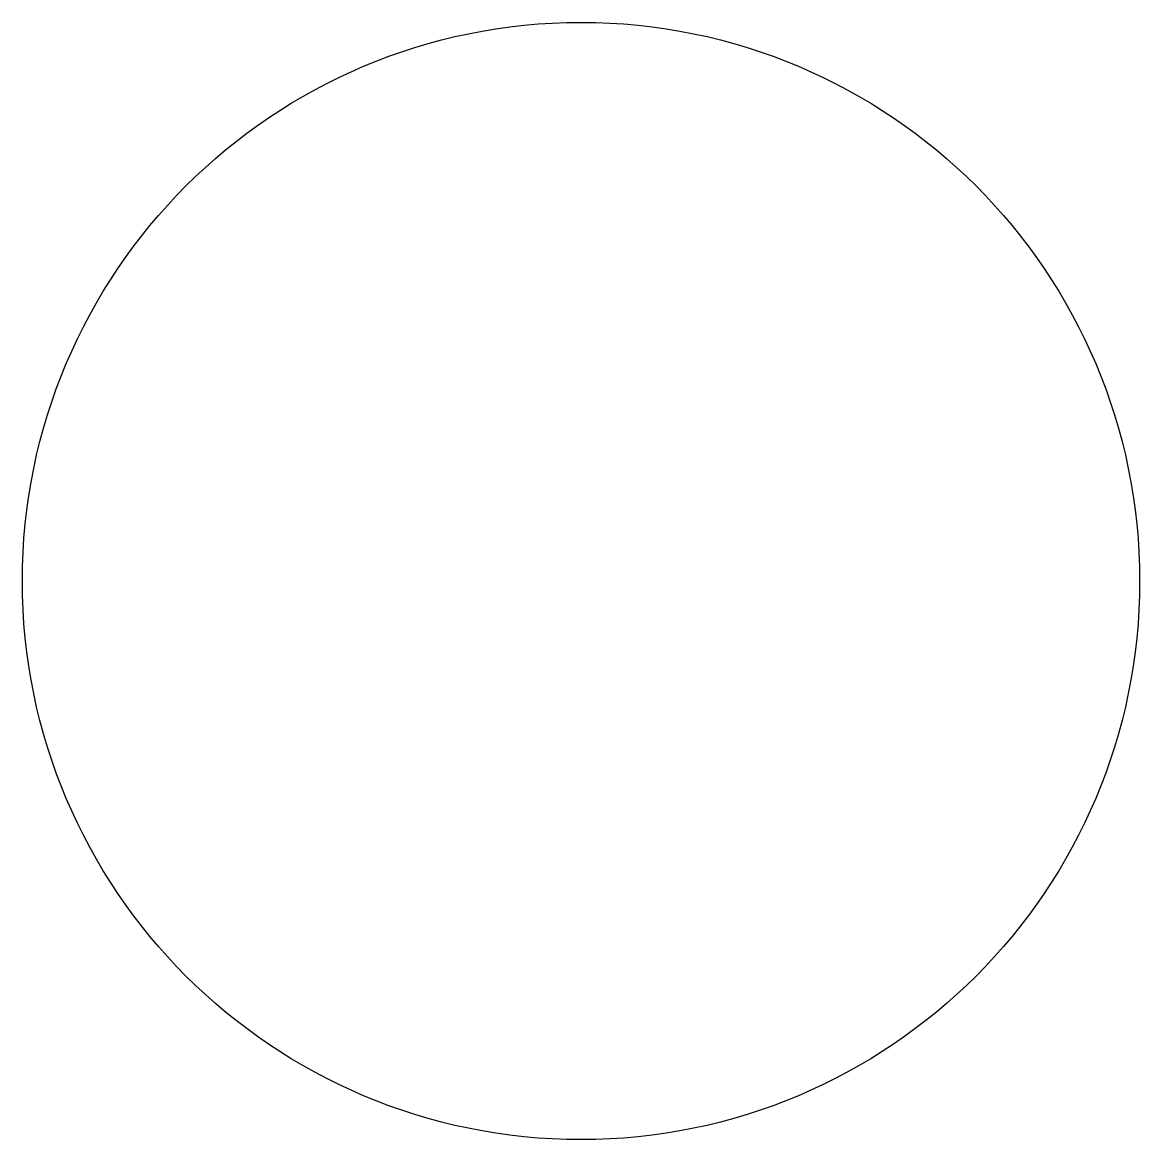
# Model space of a CAD drawing. Extents: x 923.7 to 988.7, y -46.7 to 18.3.
import ezdxf

# ---------------------------------------------------------------- set-up
doc = ezdxf.new("R2010")
doc.units = 0
doc.header["$LTSCALE"] = 15
doc.layers.get('0').update_dxf_attribs({"linetype": 'CONTINUOUS'})

msp = doc.modelspace()

# ---------------------------------------------------------------- linework, layer by layer
at = {"ltscale": 0.05}
msp.add_circle((956.151, -14.172), 32.5, dxfattribs=at)

doc.saveas('drawing.dxf')
